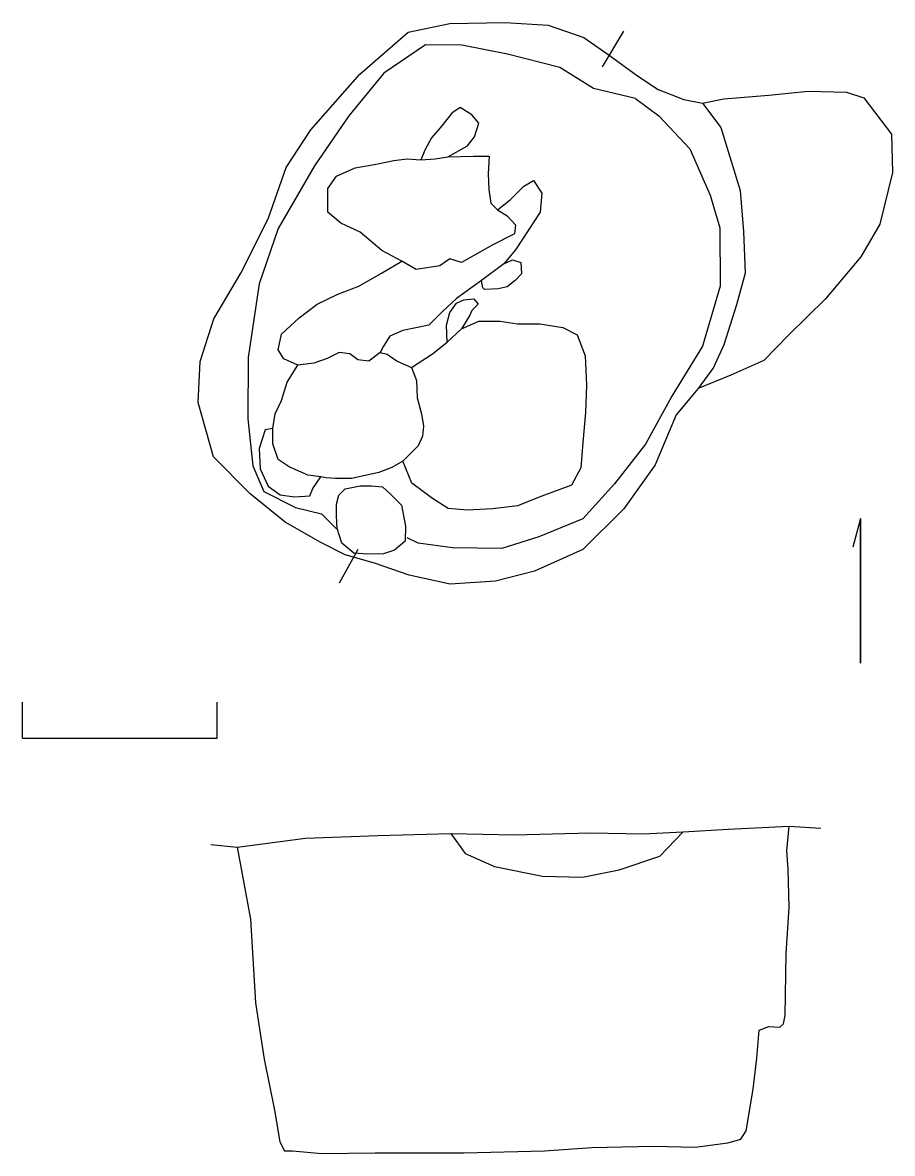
# Model space of a CAD drawing. Extents: x 21.5 to 66.2, y 25 to 83.1.
import ezdxf

# ---------------------------------------------------------------- set-up
doc = ezdxf.new("R2010")
doc.units = 0
doc.layers.add('LAYER1', color=7, linetype='CONTINUOUS')

msp = doc.modelspace()

# ---------------------------------------------------------------- linework, layer by layer
at = {"layer": 'LAYER1', "color": 7, "linetype": 'CONTINUOUS'}
for points in [[(51.6776, 81.4213), (53.1379, 80.3666), (54.1926, 79.6635), (55.5176, 79.1497), (56.4641, 78.9604), (57.4106, 77.7165), (58.4112, 74.4713), (58.5735, 72.362), (58.6546, 70.2256), (58.2219, 68.6031), (57.5729, 66.5478), (57.032, 65.385), (56.2478, 64.3033), (55.112, 62.9511), (54.0303, 60.3821), (52.4348, 58.1105), (50.3254, 56.0282), (47.8375, 54.9195), (45.8363, 54.4057), (43.5107, 54.2434), (41.4014, 54.7032), (39.6166, 55.3251), (38.1022, 55.7578), (36.8582, 56.3798), (35.0193, 57.4344), (33.2345, 58.8947), (31.3415, 60.7878), (30.5573, 63.5731), (30.6654, 65.6824), (31.3685, 67.8729), (32.7477, 70.2256), (34.1539, 73.011), (35.0734, 75.6612), (36.3444, 77.5813), (38.8593, 80.4477), (41.3473, 82.6112), (43.4837, 83.0439), (46.3231, 83.0979), (48.5406, 82.9627), (50.3795, 82.3408), (51.6776, 81.4213)], [(53.0297, 79.2038), (50.8663, 79.7176), (49.1356, 80.7993), (46.4583, 81.4754), (44.1056, 81.9351), (42.2397, 81.9621), (40.1033, 80.5018), (38.2915, 78.3114), (36.5337, 75.7423), (34.6677, 72.5243), (33.6942, 69.6848), (33.1263, 65.8988), (33.0993, 62.7348), (33.3697, 60.328), (33.9376, 59.0029), (35.5602, 58.1917), (36.8852, 57.8671), (37.6695, 57.0829)], [(53.0297, 79.2038), (54.2196, 78.3114), (55.8151, 76.6077), (56.8698, 74.2279), (57.3565, 72.5513), (57.3836, 69.5496), (56.4641, 66.4667), (54.8956, 63.8977), (53.5435, 61.4368), (51.948, 59.4086), (50.3254, 57.5967), (48.0539, 56.6773), (46.1609, 56.0823), (43.6189, 56.1093), (41.8611, 56.3527), (41.2932, 56.6232)], [(56.4641, 78.9604), (57.5729, 79.1768), (59.8715, 79.3661), (61.8997, 79.5824), (63.8738, 79.5283), (64.7662, 79.2308), (66.1724, 77.3649), (66.2265, 75.3908), (65.5775, 72.7406), (64.604, 71.0639), (62.7921, 68.9005), (60.8991, 67.0617), (59.6281, 65.7365), (57.9244, 64.9793), (56.2478, 64.3033)], [(43.3755, 76.202), (44.4031, 76.77), (44.7547, 77.2297), (44.971, 77.9328), (44.6194, 78.3655), (44.0245, 78.7441), (43.5918, 78.4466), (43.078, 77.7976), (42.5372, 77.1756), (42.2126, 76.5807), (41.9963, 76.0398)], [(45.5118, 76.2291), (45.4578, 75.3367), (45.4848, 74.5254), (45.593, 73.8223), (45.9445, 73.4707), (46.4313, 73.1733), (46.864, 72.7136), (46.8099, 72.2538), (45.7011, 71.6859), (44.0786, 70.7665), (43.4837, 70.9558), (42.9698, 70.6042), (41.7529, 70.4149), (41.0228, 70.8476), (39.9951, 71.3885), (38.8864, 72.335), (37.8858, 72.7947), (37.2098, 73.3626), (37.2098, 74.5795), (37.6695, 75.2015), (38.616, 75.6342), (39.7788, 75.8505), (40.6171, 76.0127), (41.2932, 76.0939), (41.9963, 76.0398), (42.7264, 76.0939), (43.3755, 76.202), (43.3755, 76.202)], [(43.3755, 76.202), (44.7006, 76.2291), (45.5118, 76.2291)], [(45.9445, 73.4707), (46.5936, 73.9846), (47.2967, 74.6877), (47.7834, 74.9851), (48.2161, 74.3361), (48.135, 73.3626), (47.513, 72.4161), (46.864, 71.4155), (46.269, 70.7124), (45.1062, 69.847), (43.8352, 68.9276), (43.105, 68.2515), (42.4019, 67.5484), (41.0769, 67.278), (40.4008, 66.9805), (40.0763, 66.4667), (39.914, 66.1422), (39.3191, 65.7095), (38.7512, 65.7636), (38.3455, 66.0881), (37.8047, 66.1422), (37.1827, 65.8447), (36.5066, 65.6013), (35.6683, 65.4932), (34.9652, 65.8177), (34.6677, 66.2774), (34.83, 67.0887), (35.7494, 67.927), (36.6689, 68.6301), (37.7236, 69.1439), (38.8052, 69.5496), (39.9681, 70.2256), (41.0228, 70.8476)], [(46.269, 70.7124), (46.7017, 70.9017), (47.1344, 70.7665), (47.1614, 70.1986), (46.8369, 69.847), (46.4313, 69.5225), (45.9716, 69.4143), (45.2685, 69.3873), (45.1873, 69.4685), (45.1062, 69.847)], [(43.3484, 66.683), (43.3214, 67.5484), (43.4837, 68.1974), (43.8352, 68.6842), (44.2138, 68.8464), (44.7276, 68.9005), (44.944, 68.6301), (44.6194, 68.3056), (44.5113, 68.0622), (44.0786, 67.3591)], [(41.5095, 65.385), (42.5912, 66.0881), (43.3484, 66.683), (44.0786, 67.3591), (44.971, 67.7647), (46.0798, 67.7647), (46.9722, 67.6295), (48.1079, 67.6295), (49.2978, 67.4402), (50.028, 67.0617), (50.4336, 65.9799), (50.5147, 64.4655), (50.4607, 63.0593), (50.3254, 61.5179), (50.2173, 60.2198), (49.7305, 59.3274), (48.2161, 58.7595), (46.9722, 58.2728), (45.7011, 58.1105), (44.3761, 58.0564), (43.4025, 58.1376), (42.5912, 58.6514), (41.5366, 59.4356), (41.0769, 60.5714)], [(39.914, 66.1422), (40.2656, 66.0611), (40.7794, 65.7095), (41.5095, 65.385), (41.7799, 64.7089), (41.807, 63.8165), (42.0233, 63.0052), (42.1315, 62.3562), (42.0774, 61.8424), (41.8611, 61.3556), (41.0769, 60.5714), (40.509, 60.2469), (39.8329, 59.9765), (38.4267, 59.679), (37.6154, 59.679), (37.1286, 59.706), (36.8582, 59.7601), (36.1821, 59.8413), (35.2356, 60.2739), (34.6677, 60.6525), (34.3973, 61.4638), (34.3973, 62.248), (34.5055, 63.0052), (34.83, 63.6813), (35.1275, 64.6278), (35.6683, 65.4932)], [(34.3973, 62.248), (33.9917, 62.1669), (33.6942, 61.2204), (33.7483, 60.1658), (34.1539, 59.2733), (34.7759, 58.8407), (35.5061, 58.7325), (36.2903, 58.7866), (36.4526, 59.1652), (36.8582, 59.7601)], [(39.4543, 59.3004), (40.0222, 59.2463), (40.4278, 58.8947), (40.9957, 58.2998), (41.2121, 57.2181), (41.185, 56.4609), (40.6442, 56.0012), (40.0763, 55.8119), (39.265, 55.7849), (38.5619, 55.8389), (37.9399, 56.3527), (37.6965, 57.1099), (37.6695, 57.759), (37.6695, 58.3539), (37.7777, 58.8136), (38.1022, 59.1381), (38.8864, 59.3004), (39.4543, 59.3004)], [(64.5852, 57.6213), (64.2025, 56.1515)], [(64.5852, 50.1851), (64.5852, 57.6213)], [(64.5852, 57.6213), (64.5852, 50.1851)], [(21.535, 46.3382), (21.535, 48.1914)], [(31.535, 46.3382), (31.535, 48.1914)], [(21.535, 46.3382), (31.535, 46.3382)], [(31.2108, 40.8741), (32.5629, 40.7389), (36.0784, 41.1986), (39.7833, 41.3338), (43.5422, 41.442), (46.7873, 41.3609), (50.7355, 41.469), (53.4128, 41.4149), (55.468, 41.5231), (57.7937, 41.6583), (60.9306, 41.8206), (62.5532, 41.7124)], [(43.5422, 41.442), (44.2724, 40.4144), (45.7867, 39.7383), (48.2476, 39.2516), (50.3029, 39.1975), (52.1959, 39.5761), (54.2781, 40.2792), (55.468, 41.5231)], [(60.8765, 39.6031), (60.7954, 40.5496), (60.9306, 41.8206)], [(32.5629, 40.7389), (33.2389, 37.034), (33.5094, 32.7343), (33.9421, 29.8407), (34.4829, 27.2176), (34.7533, 25.595), (34.9967, 25.1353), (35.4024, 25.1353), (36.9167, 25.0001), (39.648, 25.0271), (44.2183, 25.0271), (48.3558, 25.1353), (50.7896, 25.2975), (53.9536, 25.3787), (56.09, 25.3246), (57.7666, 25.5409), (58.4427, 25.7302), (58.7131, 26.1629), (59.0647, 28.2993), (59.254, 29.8948), (59.3892, 31.3281), (59.876, 31.5174), (60.4439, 31.4903), (60.6332, 31.6525), (60.7143, 32.0852), (60.7684, 35.2763), (60.9306, 37.629), (60.8765, 39.6031)]]:
    msp.add_lwpolyline(points, dxfattribs=at)
at = {"layer": 'LAYER1', "color": 3, "linetype": 'CONTINUOUS'}
for points in [[(51.326, 80.8264), (52.4348, 82.6652)], [(38.7512, 56.0282), (37.8047, 54.2975)]]:
    msp.add_lwpolyline(points, dxfattribs=at)

doc.saveas('drawing.dxf')
